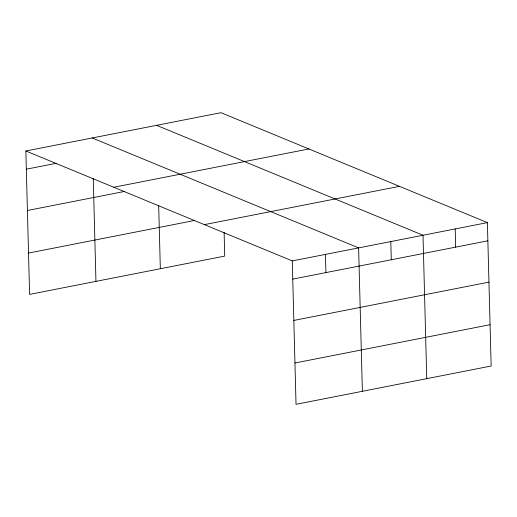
<?xml version="1.0" encoding="UTF-8"?>
<svg xmlns="http://www.w3.org/2000/svg" width="517" height="517" viewBox="0 0 517 517"><rect width="100%" height="100%" fill="white"/><g stroke="black" fill="none" stroke-linecap="round" stroke-linejoin="round"><path stroke-width="0.78" d="M25.85 150.983L220.972 112.687L487.395 222.614L491.15 366.017L296.028 404.313L292.273 260.904L25.85 150.983L29.605 294.386L224.727 256.096L224.107 232.256M26.328 169.182L56.34 163.288M113.772 187.257L308.895 148.961M27.407 210.497L124.377 191.471M28.525 253.072L194.592 220.475M204.351 224.63L399.473 186.34M292.273 260.904L487.395 222.614M292.751 279.102L487.874 240.812M293.83 320.424L488.953 282.127M294.948 362.992L490.071 324.702M156.58 125.321L423.003 235.248L426.758 378.657M92.194 137.961L358.617 247.889L362.372 391.291M455.199 228.934L455.677 247.132M390.807 241.568L391.285 259.767M325.445 254.396L325.917 272.595M158.687 205.727L160.335 268.73M93.254 178.41L95.949 281.364"/></g></svg>
